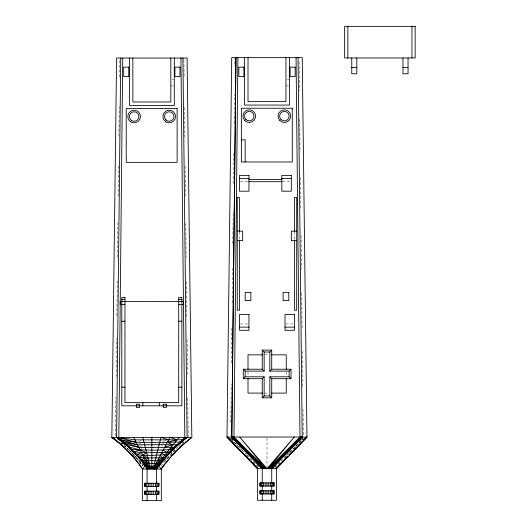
<?xml version="1.0" encoding="UTF-8"?>
<svg xmlns="http://www.w3.org/2000/svg" width="527" height="527" viewBox="0 0 527 527"><rect width="100%" height="100%" fill="white"/><g stroke="black" fill="none" stroke-linecap="round" stroke-linejoin="round"><path stroke-width="0.4" stroke-dasharray="2.63 1.98" d="M115.499 435.77L115.94 397.094M116.171 376.515L116.599 338.663M116.862 315.62L117.257 281.056M117.528 257.189L117.923 222.618M118.219 196.288L118.575 165.01M118.904 136.21L119.24 106.579M119.576 76.955L119.774 59.67M230.793 422.226L231.221 384.367M231.465 362.971L231.88 326.76M232.15 302.893L232.539 268.329M232.822 243.639L233.197 210.721M233.507 183.561L233.856 152.29M234.186 123.483L234.515 94.682M234.858 64.228L234.923 58.471M165.129 461.659L166.664 457.344L168.218 457.39L175.689 449.874M167.586 458.813L169.371 454.59M170.82 454.643L172.151 451.909L173.495 451.962L175.004 449.3L176.749 447.779M169.753 456.731L170.465 455.341M177.915 446.764L176.242 449.353L177.362 448.339M165.195 460.782L160.847 466.033L163.33 464.083M168.218 457.39L165.689 460.209L164.029 460.163L163.232 463.088L161.967 462.495M274.863 467.508L287.814 454.86M290.173 452.561L291.938 450.835M170.484 453.516L171.598 452.443M274.863 467.528L281.912 460.75M284.257 458.49L287.782 455.104M288.368 454.544L290.127 452.845M287.063 454.234L288.836 452.568M289.422 452.014L298.275 443.694M298.862 443.141L302.992 439.261M284.376 457.008L285.581 455.901M286.181 455.341L294.619 447.581M295.219 447.021L298.229 444.248M173.291 450.862L174.43 449.821M299.013 441.942L303.236 438.128M295.614 445.611L302.92 439.182M301.325 439.676L303.196 438.095M178.515 446.277L180.899 444.307L179.648 445.019M182.111 443.359L183.943 441.929L181.973 442.963M181.92 443.26L183.943 441.929M140.669 449.327L142.099 448.694M140.208 446.534L141.605 445.98M139.28 443.991L140.801 443.444M138.845 441.323L141.071 440.592M163.614 441.297L165.88 440.671M117.225 440.019L117.778 439.874M139.22 463.009L141.835 463.358L131.256 452.436M172.197 79.623L173.587 79.623M287.347 79.623L288.737 79.623M170.807 85.941L173.587 85.941M285.95 85.941L288.737 85.941M240.266 181.703L247.38 181.703M282.63 181.703L291.326 181.703M240.266 323.98L247.38 323.98M285.792 323.98L293.697 323.98M264.613 354.836L269.172 354.836M264.613 393.096L269.172 393.096M162.876 443.444L164.398 443.991M135.782 458.194L138.41 460.078L142.982 465.98L139.846 463.503M120.703 442.219L130.894 451.777L138.41 460.078L131.816 452.943M138.812 461.547L140.742 462.989L139.2 460.572M123.331 444.702L120.703 442.621L122.165 443.806M230.767 438.095L232.638 439.676M127.099 448.2L128.226 449.169M129.181 450.302L130.894 451.777M232.539 439.762L230.727 438.128L238.869 446.073M124.405 445.671L125.966 447.232L124.385 445.717M230.971 439.261L245.127 452.568M245.72 453.128L246.899 454.234M239.449 446.639L241.788 448.899M246.149 454.86L249.093 457.732M249.679 458.306L259.1 467.508L246.458 454.86M127.027 448.266L128.081 449.3M129.668 450.862L130.729 451.916M233.79 442.212L236.669 445.084M237.249 445.664L241.274 449.689M241.853 450.262L245.885 454.287M160.9 443.556L162.507 445.374M142.125 464.01L142.982 465.98M133.483 454.465L133.977 455.862M299.079 61.764L299.402 90.565M299.731 119.372L300.074 149.82M300.397 177.803L300.752 209.074M301.049 235.411L301.431 269.152M301.701 293.019L302.103 328.407M302.366 351.45L302.788 388.485M303.025 409.057L303.328 436.218M183.903 59.67L184.107 77.779M184.443 107.403L184.779 137.033M185.109 165.834L185.471 197.935M185.761 223.441L186.15 257.189M186.426 281.873L186.828 317.261M187.085 339.487L187.507 376.515M187.744 397.918L188.185 436.593M294.488 231.939L294.488 239.844M286.266 371.93L286.266 376.337M266.985 437.851L266.985 467.034M248.013 371.93L248.013 376.337M239.475 231.939L239.475 239.844"/><path stroke-width="0.79" d="M182.909 58.029L187.092 437.417L175.847 446.883L168.087 454.722L151.835 455.341L142.857 455.275L135.788 454.531L128.002 446.705L116.586 437.417L120.762 58.029M118.832 437.417L122.745 58.029M262.242 482.884L262.242 468.655L231.728 437.041L235.912 57.647M231.728 437.041L262.4 468.655L231.834 437.041L235.997 57.647M237.894 57.647L233.981 437.041L265.753 468.655L239.713 437.041L266.985 468.655L294.25 437.041L268.21 468.655L300.614 437.041L269.356 468.655L301.319 437.041L270.338 468.655L301.826 437.041L293.289 445.822M276.464 468.655L257.499 468.655L226.985 437.041L231.728 57.647L302.234 57.647L306.977 437.041L276.464 468.655L276.464 500.275L257.499 500.275L257.499 468.655L227.091 437.041L249.284 459.873M156.736 466.178A134.444 36.31 -50.8 0 0 154.207 469.037L154.477 466.237L170.017 437.417L177.026 439.801L184.186 439.676M168.087 454.722L158.732 466.052L161.321 469.037L142.349 469.037C134.187 456.777 123.799 446.013 111.843 437.417L116.586 58.029L187.092 58.029L191.835 437.417C180.115 446.303 169.78 457.008 161.321 469.037L161.321 500.65L142.349 500.65L142.349 469.037L145.011 466L145.623 465.993L151.835 466.25L153.067 469.037L160.926 437.417L168.627 439.847L177.026 439.801L179.108 437.417M155.188 469.037L166.921 454.682L184.839 437.417L180.926 58.029M186.986 437.417C176.235 445.565 166.631 455.229 158.574 466.052L157.382 466.039L155.946 469.037C164.47 456.981 174.905 446.31 186.683 437.417M153.067 469.037L154.477 466.237L158.291 463.371L177.026 439.801L167.224 442.324L151.835 442.357L136.262 442.318L121.091 439.847L137.573 444.834L177.197 444.709L186.176 437.417M158.574 466.052L156.42 469.037L159.655 463.108L160.959 463.128M163.12 460.262L162 460.236L160.366 463.121L163.265 460.269M165.498 457.456L164.424 457.429L162.685 460.255L165.643 457.462M166.921 454.682L165.083 457.449L167.955 454.715M154.207 469.037L158.291 463.371L159.655 463.108M170.478 452.034L169.483 452.001L167.553 454.702L170.61 452.041M158.732 466.052L156.578 469.037L156.578 483.259M160.998 469.037L164.964 463.714M165.88 462.554L170.386 457.462M130.676 449.235C144.622 450.295 158.752 450.473 172.704 449.412L174.819 446.85L185.464 437.417L182.803 439.729L184.839 437.417M171.611 455.809L180.412 446.876L191.729 437.417M158.113 466.046L160.807 463.128M181.347 442.008L180.418 441.988L178.119 444.399L177.586 444.38L175.379 446.87L174.819 446.85L172.118 449.393L170.096 452.021L173.073 449.426M298.051 57.647L302.234 437.041L271.721 468.655L271.721 482.884M291.009 448.161L271.089 468.655L302.129 437.041L271.563 468.655L302.234 437.041M294.593 449.109L295.733 447.963M303.717 439.913L306.569 437.041L303.631 439.861M262.242 378.709L262.242 397.832L271.721 397.832L269.831 395.942L269.831 376.812L271.721 378.709L291.009 378.709L291.009 369.223L289.112 371.12L269.831 371.12L269.831 351.99L271.721 350.093L262.242 350.093L262.242 369.223L264.139 371.12L245.167 371.12L243.27 369.223L243.27 378.709L262.242 378.709L264.139 376.812L245.167 376.812L243.27 378.709M269.831 371.12L271.721 369.223L291.009 369.223M262.242 397.832L264.139 395.942L264.139 376.812M292.478 451.408L295.93 447.963M298.809 445.084L302.267 441.639M303.993 439.913L306.872 437.041L289.231 455.19L306.977 437.041L226.985 437.041M268.21 468.655L299.982 437.041L296.069 57.647M168.666 449.841L174.635 447.239L177.197 444.709M180.926 441.995L183.31 439.663M183.791 439.67L175.379 446.87L175.847 446.883M180.451 446.356L182.685 444.386M172.704 449.412L175.728 446.883M187.283 440.592L188.929 439.676M190.234 438.319L191.426 437.417M116.684 437.417L128.127 446.698L138.219 457.291L139.471 457.258L146.651 452.667L161.578 452.627L169.483 452.001M147.092 483.259L147.092 469.037L142.988 463.029L155.893 463.464L160.353 460.591L162 460.236M145.011 466L140.722 460.124L145.505 460.697L157.316 460.71L162.421 457.844L164.424 457.429M120.512 444.254L120.881 444.156M168.627 439.847L134.958 439.847L118.206 437.417L129.095 446.665L137 454.491L141.532 452.607L146.651 452.667L150.61 469.037L151.835 466.25L157.382 466.039M180.418 441.988L167.224 442.324L172.849 444.722L164.411 447.403L138.884 447.383L125.255 444.254L116.586 437.417M133.272 451.843L140.208 449.979L146.651 452.667L142.745 437.417M121.203 444.742L123.259 446.705L123.957 446.665M125.933 449.235L133.739 457.284L138.094 463.029M134.464 457.258L133.476 457.291M157.316 460.71L160.353 460.591M155.893 463.464L158.291 463.371M128.002 446.705L140.208 449.979L149.464 469.037L149.951 466.25C145.577 462.298 140.393 459.472 137 454.491M117.692 441.889L120.69 444.248M114.8 439.61L119.741 443.22M164.411 447.403L174.635 447.239M121.348 440.829L121.902 440.822M140.268 466L141.414 467.212M351.766 67.449L356.825 67.449M402.984 67.449L408.043 67.449M241.373 139.846L245.167 139.846L245.167 161.98M239.475 178.541L248.961 178.541M281.84 178.541L291.326 178.541M248.961 179.49L281.84 179.49M248.961 181.703L281.84 181.703M237.262 231.149L242.637 231.149L242.637 240.635L237.262 240.635M296.701 231.149L291.326 231.149L291.326 240.635L296.701 240.635M121.803 299.415L124.965 299.415M178.712 299.415L181.874 299.415M124.965 304.632L120.202 304.632L120.235 301.451L183.436 301.47L183.436 304.632L178.712 304.632M121.803 321.22L124.965 321.22M178.712 321.22L181.874 321.22M239.475 327.135L248.961 327.135M285.002 327.135L294.488 327.135M262.242 350.093L264.139 351.99L269.831 351.99M262.663 354.836L248.013 354.836L248.013 369.486M271.616 354.836L286.266 354.836L286.266 369.486M243.27 369.223L262.242 369.223M269.831 376.812L289.112 376.812L291.009 378.709M121.803 387.193L124.965 387.193M178.712 387.193L181.874 387.193M262.663 393.096L248.013 393.096L248.013 378.445M271.616 393.096L286.266 393.096L286.266 378.445M264.139 395.942L269.831 395.942M191.835 437.417L111.843 437.417L117.857 441.883M148.634 460.736L144.181 457.97L141.855 460.097L146.493 466.204L147.731 469.037L139.471 457.258L144.181 457.97L162.421 457.844L160.155 455.288M120.235 301.451L121.803 301.47M185.537 441.988L186.09 442.008M171.921 454.682L172.83 454.722M174.509 452.008L175.346 452.041M179.891 446.85L180.59 446.883M177.164 449.393L177.935 449.432M134.444 451.804L141.532 452.607M138.884 447.383L137.573 444.834L123.7 442.034L138.884 447.383L140.208 449.979M118.206 437.417L136.262 442.318L137.573 444.834M142.857 455.275L147.975 458.022M162.995 449.999L166.578 452.469M113.463 438.293L115.281 439.597M111.941 437.417L114.952 439.604M145.505 460.697L149.293 463.483M117.501 437.417L126.302 444.221M116.994 437.417C129.234 445.019 137.211 457.238 148.146 466.23L148.482 469.037L146.493 466.204M161.578 452.627L164.496 455.137M122.35 445.717L126.144 449.228M265.753 468.655L233.349 437.041L264.613 468.655L232.644 437.041L263.632 468.655L232.137 437.041L262.874 468.655L231.834 437.041M122.429 445.677L123.456 446.698M230.819 440.486L227.394 437.041L233.026 442.897M231.959 441.639L233.099 442.785M250.99 461.632L257.822 468.655L251.056 461.632M235.846 445.822L239.792 449.92M240.918 451.092L247.677 458.115M138.364 457.291L140.571 460.13M139.701 464.807L140.577 466M133.66 437.417L136.262 442.318M411.949 26.35L411.949 57.963M408.043 57.963L408.043 73.773L402.984 73.773L402.984 57.963M356.825 57.963L356.825 73.773L351.766 73.773L351.766 57.963M347.86 26.35L347.86 57.963M294.488 231.241L294.488 197.513L296.701 197.513L296.701 310.225L294.488 310.225L294.488 240.292M289.428 57.647L289.428 105.071L244.535 105.071L244.535 57.647M289.112 371.12L289.112 376.812M285.95 57.647L285.95 101.592L248.013 101.592L248.013 57.647M273.856 482.884L273.856 486.046M273.856 490.789L273.856 493.951M273.144 482.884L273.144 486.046M273.144 490.789L273.144 493.951M272.011 482.884L272.011 486.046M272.011 490.789L272.011 493.951M271.721 350.093L271.721 369.223M271.721 378.709L271.721 397.832M271.721 486.046L271.721 490.789M271.721 493.951L271.721 500.275M270.535 482.884L270.535 486.046M270.535 490.789L270.535 493.951M268.823 482.884L268.823 486.046M268.823 490.789L268.823 493.951M266.985 482.884L266.985 486.046M266.985 490.789L266.985 493.951M265.14 482.884L265.14 486.046M265.14 490.789L265.14 493.951M264.139 351.99L264.139 371.12M263.428 482.884L263.428 486.046M263.428 490.789L263.428 493.951M262.242 486.046L262.242 490.789M262.242 493.951L262.242 500.275M261.952 482.884L261.952 486.046M261.952 490.789L261.952 493.951M260.819 482.884L260.819 486.046M260.819 490.789L260.819 493.951M260.114 482.884L260.114 486.046M260.114 490.789L260.114 493.951M245.167 371.12L245.167 376.812M239.475 231.241L239.475 197.513L237.262 197.513L237.262 310.225L239.475 310.225L239.475 240.292M174.285 58.029L174.285 105.453L129.385 105.453L129.385 58.029M170.807 58.029L170.807 101.975L132.863 101.975L132.863 58.029M159.338 402.641L159.338 405.803M158.706 483.259L158.706 486.421M158.706 491.164L158.706 494.326M157.995 483.259L157.995 486.421M157.995 491.164L157.995 494.326M156.868 483.259L156.868 486.421M156.868 491.164L156.868 494.326M156.578 486.421L156.578 491.164M156.578 494.326L156.578 500.65M155.393 483.259L155.393 486.421M155.393 491.164L155.393 494.326M153.68 483.259L153.68 486.421M153.68 491.164L153.68 494.326M151.835 437.417L151.835 469.037M151.835 483.259L151.835 486.421M151.835 491.164L151.835 494.326M149.997 483.259L149.997 486.421M149.997 491.164L149.997 494.326M148.278 483.259L148.278 486.421M148.278 491.164L148.278 494.326M147.092 486.421L147.092 491.164M147.092 494.326L147.092 500.65M146.809 483.259L146.809 486.421M146.809 491.164L146.809 494.326M145.676 483.259L145.676 486.421M145.676 491.164L145.676 494.326M144.965 483.259L144.965 486.421M144.965 491.164L144.965 494.326M142.87 402.641L142.87 405.803M288.098 456.362L276.141 468.655L288.137 456.362M415.157 26.35L344.651 26.35L344.651 57.963L415.157 57.963L415.157 26.35M128.759 67.133L123.7 67.133L123.7 76.619L128.759 76.619L128.759 67.133M179.977 67.133L174.918 67.133L174.918 76.619L179.977 76.619L179.977 67.133M243.902 67.133L238.843 67.133L238.843 76.619L243.902 76.619L243.902 67.133M295.12 67.133L290.061 67.133L290.061 76.619L295.12 76.619L295.12 67.133M292.274 108.233L241.373 108.233L241.373 161.98L292.274 161.98L292.274 108.233M177.131 108.615L126.23 108.615L126.23 162.356L177.131 162.356L177.131 108.615M248.961 175.379L239.475 175.379L239.475 191.189L248.961 191.189L248.961 175.379M291.326 175.379L281.84 175.379L281.84 191.189L291.326 191.189L291.326 175.379M250.859 292.36L245.167 292.36L245.167 300.581L250.859 300.581L250.859 292.36M288.796 292.36L283.104 292.36L283.104 300.581L288.796 300.581L288.796 292.36M124.965 297.36L121.803 297.36L121.803 405.803L181.874 405.803L181.874 297.36L178.712 297.36L178.712 402.641L124.965 402.641L124.965 297.36M248.961 314.494L239.475 314.494L239.475 330.297L248.961 330.297L248.961 314.494M294.488 314.494L285.002 314.494L285.002 330.297L294.488 330.297L294.488 314.494M139.51 404.222L136.348 404.222L136.348 407.384L139.51 407.384L139.51 404.222M166.38 404.222L163.218 404.222L163.218 407.384L166.38 407.384L166.38 404.222M274.093 482.884L259.87 482.884L259.87 486.046L274.093 486.046L274.093 482.884M158.95 483.259L144.721 483.259L144.721 486.421L158.95 486.421L158.95 483.259M274.093 490.789L259.87 490.789L259.87 493.951L274.093 493.951L274.093 490.789M158.95 491.164L144.721 491.164L144.721 494.326L158.95 494.326L158.95 491.164M130.973 121.994A6.324 6.324 0 0 0 140.452 116.513A6.324 6.324 0 0 0 130.973 111.039A6.324 6.324 0 0 0 130.973 121.994M166.064 121.994A6.324 6.324 0 0 0 175.55 116.513A6.324 6.324 0 0 0 166.064 111.039A6.324 6.324 0 0 0 166.064 121.994M131.763 120.624A4.743 4.743 0 0 0 138.878 116.513A4.743 4.743 0 0 0 131.763 112.409A4.743 4.743 0 0 0 131.763 120.624M165.906 119.906A4.743 4.743 0 0 0 173.818 117.699A4.743 4.743 0 0 0 167.948 111.948A4.743 4.743 0 0 0 165.906 119.906M279.896 120.611A6.324 6.324 0 0 0 290.476 117.771A6.324 6.324 0 0 0 282.735 110.031A6.324 6.324 0 0 0 279.896 120.611M244.805 120.611A6.324 6.324 0 0 0 255.384 117.771A6.324 6.324 0 0 0 247.637 110.031A6.324 6.324 0 0 0 244.805 120.611M281.049 119.524A4.743 4.743 0 0 0 288.967 117.317A4.743 4.743 0 0 0 283.098 111.566A4.743 4.743 0 0 0 281.049 119.524M245.925 119.491A4.743 4.743 0 0 0 253.856 117.363A4.743 4.743 0 0 0 248.052 111.559A4.743 4.743 0 0 0 245.925 119.491"/></g></svg>
